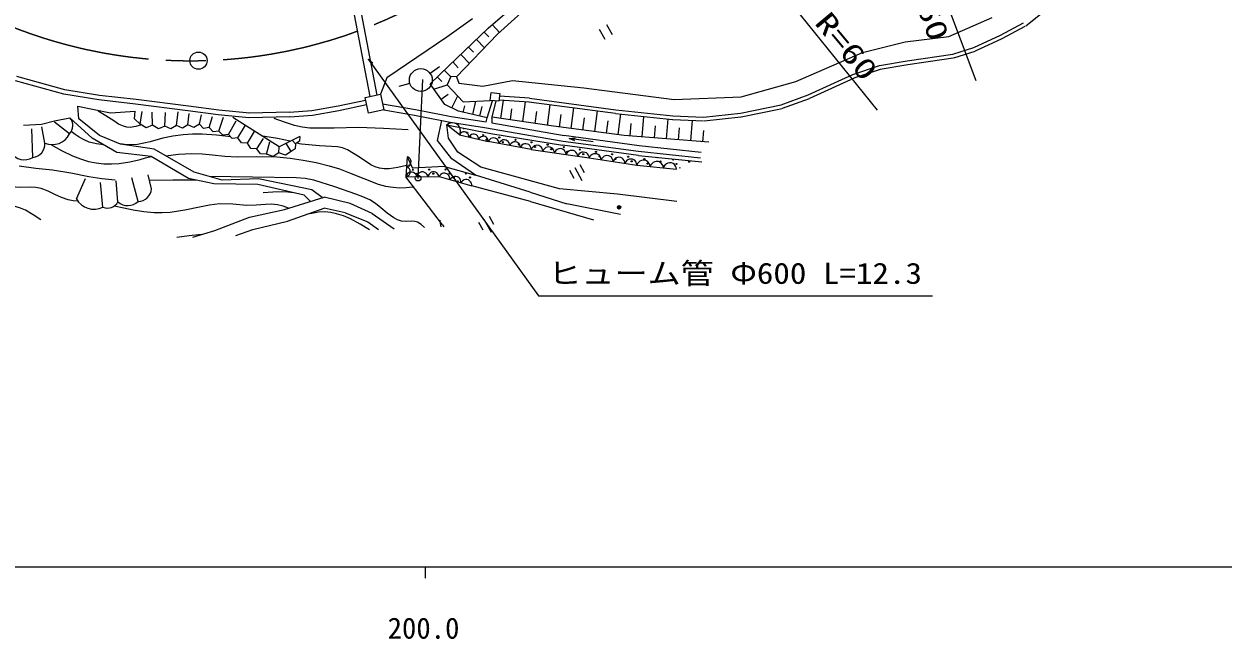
# Model space of a CAD drawing. Units: millimetres, scale not verified. Extents: x 40000 to 680000, y 20000 to 380000.
# Drawn here: x 233152 to 337264, y 198715 to 252139 of the extents above; entities that cross this region are included whole.
import ezdxf
from ezdxf.enums import TextEntityAlignment as Align

# ---------------------------------------------------------------- set-up
doc = ezdxf.new("R2010")
doc.units = ezdxf.units.MM
doc.header["$LTSCALE"] = 1000
doc.linetypes.add('CHAIN', pattern=[18.5, 12, -1.5, 3.5, -1.5])
for name, color, linetype, lineweight in [('M-BGD', 7, 'Continuous', 25), ('M-BMK', 2, 'CHAIN', 13), ('M-TTL-BAND', 7, 'Continuous', 25)]:
    doc.layers.add(name, color=color, linetype=linetype, lineweight=lineweight)
doc.layers.add('M-BGD-HTXT', color=7, linetype='Continuous')
doc.styles.add('ＭＳ ゴシック', font='')
doc.styles.get('ＭＳ ゴシック').set_extended_font_data('MS Gothic')

# ---------------------------------------------------------------- blocks, each defined once
blk = doc.blocks.new('BUHIN1')
at = {"color": 7, "linetype": 'Continuous', "lineweight": 25}
for radius in [746, 22.5]:
    blk.add_circle((0, 0), radius, dxfattribs=at)
blk = doc.blocks.new('BUHIN4')
at = {"color": 7, "linetype": 'Continuous', "lineweight": 25}
for centre, radius in [((0, 0), 150), ((0, 0), 131), ((0, 0), 112), ((0, 0), 93.8), ((0, 0), 75), ((0, 0), 56.2), ((0, 1), 37.5), ((0, 0), 18.8)]:
    blk.add_circle(centre, radius, dxfattribs=at)
blk = doc.blocks.new('BUHIN91')
at = {"color": 7, "linetype": 'Continuous', "lineweight": 25}
blk.add_lwpolyline([(481, -107), (469, 11), (432, 118), (362, 245), (269, 326), (165, 387), (16, 420), (-105, 409), (-224, 375), (-341, 291), (-417, 209), (-481, 107)], dxfattribs=at)
blk = doc.blocks.new('BUHIN92')
at = {"color": 7, "linetype": 'Continuous', "lineweight": 25}
blk.add_lwpolyline([(481, 31), (438, 140), (374, 230), (273, 330), (164, 381), (48, 409), (-101, 400), (-212, 356), (-314, 291), (-401, 179), (-450, 82), (-481, -31)], dxfattribs=at)
blk = doc.blocks.new('BUHIN93')
at = {"color": 7, "linetype": 'Continuous', "lineweight": 25}
blk.add_lwpolyline([(-4, -435), (96, -403), (181, -352), (278, -268), (331, -173), (364, -71), (366, 64), (334, 166), (283, 262), (188, 348), (104, 399), (4, 435)], dxfattribs=at)
blk = doc.blocks.new('BUHIN112')
at = {"color": 7, "linetype": 'Continuous', "lineweight": 25}
blk.add_lwpolyline([(577, -25), (540, 110), (475, 226), (368, 357), (244, 432), (110, 481), (-69, 489), (-206, 451), (-336, 387), (-454, 265), (-526, 155), (-577, 25)], dxfattribs=at)
blk = doc.blocks.new('BUHIN113')
at = {"color": 7, "linetype": 'Continuous', "lineweight": 25}
blk.add_lwpolyline([(520, -46), (492, 77), (438, 184), (347, 307), (238, 380), (120, 430), (-42, 444), (-167, 416), (-287, 364), (-399, 258), (-468, 162), (-520, 46)], dxfattribs=at)
blk = doc.blocks.new('BUHIN114')
at = {"color": 7, "linetype": 'Continuous', "lineweight": 25}
blk.add_lwpolyline([(508, -45), (480, 75), (428, 180), (339, 300), (232, 371), (116, 419), (-41, 433), (-164, 406), (-281, 355), (-390, 252), (-457, 158), (-508, 45)], dxfattribs=at)
blk = doc.blocks.new('BUHIN115')
at = {"color": 7, "linetype": 'Continuous', "lineweight": 25}
blk.add_lwpolyline([(471, -57), (449, 56), (404, 154), (324, 269), (227, 338), (121, 387), (-25, 405), (-140, 383), (-251, 339), (-355, 246), (-421, 161), (-471, 57)], dxfattribs=at)
blk = doc.blocks.new('BUHIN116')
at = {"color": 7, "linetype": 'Continuous', "lineweight": 25}
blk.add_lwpolyline([(421, -72), (406, 30), (369, 121), (303, 227), (219, 294), (126, 342), (-5, 365), (-109, 350), (-210, 315), (-308, 237), (-371, 163), (-421, 72)], dxfattribs=at)
blk = doc.blocks.new('BUHIN285')
at = {"color": 7, "linetype": 'Continuous', "lineweight": 25}
for p, q in [((-369, -390), (-785, 269)), ((347, -550), (-347, 550)), ((511, 165), (95, 824))]:
    blk.add_line(p, q, dxfattribs=at)
blk = doc.blocks.new('BUHIN330')
at = {"color": 7, "linetype": 'Continuous', "lineweight": 25}
for p, q in [((-590, 219), (-57, -627)), ((592, -217), (59, 628))]:
    blk.add_line(p, q, dxfattribs=at)
blk = doc.blocks.new('BUHIN380')
at = {"color": 7, "linetype": 'Continuous', "lineweight": 25}
blk.add_circle((0, 0), 995, dxfattribs=at)

msp = doc.modelspace()

# ---------------------------------------------------------------- linework, layer by layer
at = {"layer": 'M-BGD'}
for p, q in [((315833, 247195), (304005, 278605)), ((287470, 269148), (307228, 244663)), ((263218, 245837), (260873, 257933)), ((261463, 258047), (263804, 245966)), ((273464, 251762), (278538, 256177)), ((279251, 255770), (274277, 251249)), ((320139, 251987), (321860, 253335)), ((272100, 252589), (269874, 251004)), ((273826, 252077), (274428, 251386)), ((313462, 251060), (317229, 252698)), ((317944, 251155), (319942, 252239)), ((318088, 250869), (320094, 251957)), ((269874, 251004), (264652, 247448)), ((270046, 248514), (273464, 251762)), ((274277, 251249), (270715, 247534)), ((273122, 251437), (273521, 251017)), ((309673, 250587), (313462, 251060)), ((315633, 250093), (317944, 251155)), ((271755, 250138), (272190, 249680)), ((272438, 250787), (273134, 250056)), ((305970, 249657), (309673, 250587)), ((313801, 249516), (315633, 250093)), ((315767, 249802), (318088, 250869)), ((263032, 249082), (263441, 248760)), ((263032, 249082), (277839, 228517)), ((270388, 248839), (270859, 248343)), ((271071, 249488), (271827, 248693)), ((300160, 247140), (305970, 249657)), ((307428, 248528), (309848, 248942)), ((309848, 248942), (313801, 249516)), ((309894, 248625), (313847, 249200)), ((313897, 249211), (315729, 249788)), ((268412, 246935), (270046, 248514)), ((268415, 247854), (269221, 248445)), ((269637, 248119), (270201, 247536)), ((305129, 247754), (307428, 248528)), ((305231, 247450), (307531, 248225)), ((307482, 248213), (309902, 248626)), ((236607, 246037), (232413, 247205)), ((236693, 246429), (232532, 247587)), ((264652, 247448), (264112, 246034)), ((266649, 246980), (265689, 246698)), ((267368, 238751), (267771, 247315)), ((269708, 245146), (268412, 246935)), ((268736, 246488), (269896, 246849)), ((269037, 247539), (269424, 247139)), ((270223, 247585), (269896, 246849)), ((269896, 246849), (271286, 245386)), ((270715, 247534), (270223, 247585)), ((270715, 247534), (270905, 246998)), ((270905, 246998), (273002, 246751)), ((273002, 246751), (275578, 247230)), ((275578, 247230), (281755, 246583)), ((295432, 245820), (300160, 247140)), ((301245, 245975), (305129, 247754)), ((301378, 245684), (305262, 247463)), ((239650, 245541), (236607, 246037)), ((239705, 245938), (236693, 246429)), ((242886, 245580), (239705, 245938)), ((262773, 245740), (264112, 246034)), ((263072, 244379), (262773, 245740)), ((264112, 246034), (264411, 244672)), ((269384, 245593), (269990, 246032)), ((270292, 244851), (270814, 245883)), ((273635, 245497), (273704, 246173)), ((273704, 246173), (274457, 246095)), ((274457, 246095), (274388, 245420)), ((277044, 245686), (274433, 245859)), ((281755, 246583), (289602, 245588)), ((289602, 245588), (295432, 245820)), ((298905, 245120), (301245, 245975)), ((237903, 243907), (237824, 244990)), ((237824, 244990), (240660, 244431)), ((242838, 245183), (239650, 245541)), ((247375, 244601), (242838, 245183)), ((247427, 244998), (242886, 245580)), ((250066, 244646), (247427, 244998)), ((258155, 244628), (260425, 245024)), ((260425, 245024), (262818, 245535)), ((260501, 244632), (262904, 245144)), ((264411, 244672), (263072, 244379)), ((264294, 245202), (267156, 244701)), ((264410, 244674), (267064, 244209)), ((267156, 244701), (269519, 244233)), ((270876, 244556), (269708, 245146)), ((271286, 245386), (273635, 245497)), ((271291, 244460), (271421, 245022)), ((272122, 244268), (272392, 245438)), ((272730, 244127), (272925, 244969)), ((273367, 243979), (273832, 245476)), ((274388, 245420), (273635, 245497)), ((273774, 243945), (274157, 245443)), ((274400, 245540), (277023, 245367)), ((274570, 243941), (274775, 245515)), ((275393, 243816), (275518, 244771)), ((276463, 243654), (276689, 245390)), ((277002, 245369), (284505, 244377)), ((277044, 245686), (284547, 244694)), ((278603, 243329), (278837, 245127)), ((280667, 243051), (280899, 244854)), ((284547, 244694), (289499, 244171)), ((295373, 244381), (298905, 245120)), ((295439, 244068), (298971, 244807)), ((299015, 244820), (301355, 245674)), ((234678, 243427), (235804, 243715)), ((235804, 243715), (237133, 243991)), ((237133, 243991), (239071, 242233)), ((239700, 242447), (237903, 243907)), ((240660, 244431), (242819, 244577)), ((242746, 243898), (242819, 244577)), ((243245, 243432), (242746, 243898)), ((243245, 243432), (243408, 244525)), ((244318, 243340), (244284, 244486)), ((245390, 243249), (245446, 244446)), ((246391, 243309), (246547, 244505)), ((250020, 244248), (247375, 244601)), ((247392, 243369), (247506, 244376)), ((248392, 243428), (248578, 244251)), ((249227, 243135), (249515, 244109)), ((252685, 243990), (250020, 244248)), ((250062, 242842), (250472, 244035)), ((252724, 244388), (250066, 244646)), ((250897, 242549), (251584, 243732)), ((255320, 241481), (251300, 244024)), ((256233, 244469), (252665, 244391)), ((256242, 244069), (252674, 243991)), ((256203, 244468), (258155, 244628)), ((256236, 244069), (258206, 244231)), ((258206, 244231), (260501, 244632)), ((267064, 244209), (269422, 243742)), ((269058, 242005), (269422, 243742)), ((269422, 243742), (270162, 243617)), ((269519, 244233), (270239, 244111)), ((270239, 244111), (273270, 243643)), ((273367, 243979), (270876, 244556)), ((273270, 243643), (273367, 243979)), ((273774, 243945), (273770, 243555)), ((279138, 243248), (273802, 244057)), ((277533, 243491), (277670, 244544)), ((279648, 243182), (279787, 244266)), ((281686, 242920), (281825, 243999)), ((282705, 242789), (282936, 244584)), ((283725, 242658), (283863, 243733)), ((284513, 244376), (289465, 243853)), ((284744, 242527), (284976, 244327)), ((286834, 242333), (286979, 244116)), ((288941, 242161), (289082, 243894)), ((289483, 243852), (292150, 243722)), ((289499, 244171), (292165, 244042)), ((291048, 241990), (291193, 243771)), ((292165, 244042), (295373, 244381)), ((292199, 243723), (295407, 244063)), ((233106, 243363), (234678, 243427)), ((233919, 240538), (233825, 243037)), ((234972, 241794), (234692, 243197)), ((237102, 242597), (235797, 243616)), ((243759, 243118), (243245, 243432)), ((244318, 243340), (243759, 243118)), ((244831, 243026), (244318, 243340)), ((245390, 243249), (244831, 243026)), ((245905, 243028), (245390, 243249)), ((246391, 243309), (245905, 243028)), ((246906, 243088), (246391, 243309)), ((247392, 243369), (246906, 243088)), ((247907, 243148), (247392, 243369)), ((248392, 243428), (247907, 243148)), ((248737, 243073), (248392, 243428)), ((249227, 243135), (248737, 243073)), ((249572, 242780), (249227, 243135)), ((250062, 242842), (249572, 242780)), ((250406, 242487), (250062, 242842)), ((251732, 242256), (252374, 243338)), ((252557, 241779), (253181, 242809)), ((269879, 243370), (270162, 243617)), ((269879, 243370), (273683, 242614)), ((270966, 242507), (269879, 243370)), ((270016, 242221), (269879, 243370)), ((270162, 243617), (273151, 243156)), ((273151, 243156), (279964, 241970)), ((273683, 242614), (279918, 241601)), ((273770, 243555), (280050, 242463)), ((285254, 242461), (279138, 243248)), ((285780, 242418), (285869, 243503)), ((287888, 242247), (287973, 243301)), ((289995, 242076), (290080, 243123)), ((292102, 241904), (292183, 242897)), ((241216, 240976), (239071, 242233)), ((241522, 241704), (239700, 242447)), ((244453, 241265), (241522, 241704)), ((250897, 242549), (250406, 242487)), ((251241, 242194), (250897, 242549)), ((251732, 242256), (251241, 242194)), ((252025, 241811), (251732, 242256)), ((252557, 241779), (252025, 241811)), ((252851, 241334), (252557, 241779)), ((253383, 241302), (253947, 242200)), ((254208, 240825), (254486, 241896)), ((257105, 242373), (255320, 241481)), ((256357, 241075), (255952, 241731)), ((256731, 241724), (256433, 242054)), ((256731, 241724), (256706, 241306)), ((257080, 241955), (256731, 241724)), ((257105, 242373), (257080, 241955)), ((270313, 240432), (269058, 242005)), ((270812, 240994), (270016, 242221)), ((270966, 242507), (273461, 241926)), ((277199, 241249), (273461, 241926)), ((286505, 240718), (279918, 241601)), ((279964, 241970), (286512, 241099)), ((280030, 242466), (286578, 241595)), ((282566, 241911), (280497, 242184)), ((292629, 241861), (285254, 242461)), ((286566, 241596), (291941, 241015)), ((244202, 240635), (241216, 240976)), ((247431, 238706), (244202, 240635)), ((247917, 239254), (244453, 241265)), ((253383, 241302), (252851, 241334)), ((253676, 240857), (253383, 241302)), ((254208, 240825), (253676, 240857)), ((254777, 240619), (254208, 240825)), ((255283, 240950), (254777, 240619)), ((255283, 240950), (255301, 241458)), ((255851, 240744), (255283, 240950)), ((256357, 241075), (255851, 240744)), ((256706, 241306), (256357, 241075)), ((266418, 240604), (266298, 238870)), ((266418, 240604), (266891, 239601)), ((272828, 239687), (270812, 240994)), ((277199, 241249), (282239, 240503)), ((282239, 240503), (286371, 239886)), ((286505, 240718), (291996, 240151)), ((286512, 241099), (291887, 240518)), ((269673, 239747), (266891, 239601)), ((269673, 239747), (272368, 239009)), ((272368, 239009), (270313, 240432)), ((279652, 237832), (272828, 239687)), ((286371, 239886), (289820, 239535)), ((237699, 236953), (238507, 238703)), ((241308, 236692), (241160, 238516)), ((243066, 236731), (242521, 238767)), ((244222, 237815), (243921, 239039)), ((249635, 238267), (247431, 238706)), ((250366, 238582), (247917, 239254)), ((253505, 238675), (250366, 238582)), ((258141, 237719), (253505, 238675)), ((266298, 238870), (269193, 238888)), ((269492, 234702), (266298, 238870)), ((269193, 238888), (272033, 238076)), ((277095, 237520), (272368, 239009)), ((240003, 236233), (239794, 238363)), ((253465, 238183), (249635, 238267)), ((257489, 237282), (253465, 238183)), ((259044, 237058), (258141, 237719)), ((277130, 236707), (272033, 238076)), ((277095, 237520), (280292, 236512)), ((284699, 237345), (279652, 237832)), ((255784, 236034), (259205, 237109)), ((258013, 236734), (257489, 237282)), ((261474, 236534), (259205, 237109)), ((263375, 235666), (261474, 236534)), ((277130, 236707), (282592, 235120)), ((284951, 235601), (280292, 236512)), ((289830, 236709), (284699, 237345)), ((249733, 234208), (252737, 235362)), ((252737, 235362), (255784, 236034)), ((256034, 235003), (259225, 236138)), ((261042, 235736), (259225, 236138)), ((261042, 235736), (263014, 234963)), ((263375, 235666), (265283, 234336)), ((251541, 233764), (253009, 234287)), ((253009, 234287), (256034, 235003)), ((263014, 234963), (263943, 234281)), ((269492, 234702), (269602, 234516)), ((247826, 233609), (249733, 234208)), ((277839, 228517), (312027, 228517))]:
    msp.add_line(p, q, dxfattribs=at)
for points in [[(237855, 236748), (237414, 236769), (236978, 236852), (236406, 237058), (235837, 237329), (235241, 237617), (234630, 237844), (234192, 237932), (233741, 237960), (232855, 237941), (231980, 237982), (231622, 238068), (231270, 238215), (230075, 238925), (228856, 239578), (227866, 240090), (226895, 240659), (225709, 241456), (224547, 242308), (221261, 244877), (218014, 247493), (216474, 248931), (214960, 250388)], [(243348, 243374), (242859, 243232), (242379, 243155), (242075, 243171), (241779, 243248), (241358, 243445), (240940, 243711), (240256, 244173), (239580, 244578)], [(266502, 242955), (264363, 243074), (262207, 243132), (260087, 243078), (257968, 243084), (257303, 243179), (256647, 243333), (255760, 243614), (254871, 243939)], [(240076, 241645), (239439, 241733), (238824, 241879), (238380, 242062), (237948, 242305), (237596, 242539), (237250, 242785)], [(270966, 242507), (271024, 242664), (271043, 242822), (271032, 243026), (270964, 243186), (270869, 243328), (270701, 243462), (270541, 243523), (270369, 243552), (270168, 243517), (270022, 243461), (269879, 243370)], [(235482, 241668), (236412, 241144), (237372, 240673), (238047, 240412), (238752, 240204), (239412, 240069), (240088, 239993), (240752, 239982), (241424, 240032), (242330, 240176), (243232, 240380), (243712, 240504), (244202, 240635)], [(251111, 242322), (249879, 242478), (248635, 242576), (247798, 242577), (246961, 242519), (246077, 242394), (245200, 242210), (244110, 241911), (243019, 241674), (242457, 241642), (241881, 241672), (241701, 241688), (241522, 241704)], [(256259, 241950), (255164, 242187), (254052, 242366), (253973, 242377), (253884, 242390)], [(266365, 239840), (265601, 239666), (264853, 239558), (264423, 239551), (264008, 239605), (263637, 239720), (263280, 239894), (262287, 240580), (261256, 241216), (260822, 241367), (260361, 241462), (258799, 241550), (257241, 241699), (257079, 241740), (256909, 241786)], [(280974, 241976), (280497, 242184), (281012, 242260)], [(234613, 235124), (233955, 235572), (233276, 235963), (232838, 236150), (232379, 236280), (231351, 236379), (230353, 236535), (230050, 236675), (229771, 236871), (229210, 237384), (228605, 237854), (227805, 238308), (226966, 238715), (226317, 239046), (225701, 239429), (224652, 240261), (223562, 241049), (223245, 241237), (222926, 241421)], [(245439, 240693), (246572, 240817), (247715, 240882), (248610, 240853), (249515, 240763), (250579, 240644), (251655, 240585), (253383, 240616), (255112, 240585), (256257, 240477), (257397, 240310), (258531, 240100), (259651, 239831), (260551, 239555), (261430, 239222), (262647, 238704), (263907, 238234), (264551, 238062), (265205, 237950), (265763, 237913), (266327, 237936), (266633, 237968), (266939, 238006)], [(241070, 238585), (239924, 238686), (238787, 238847), (237210, 239173), (235615, 239441), (234173, 239586), (232740, 239790)], [(248098, 238573), (246063, 238564), (244025, 238549)], [(267943, 234447), (267647, 234713), (267323, 234922), (267085, 234994), (266819, 235008), (266371, 234983), (265941, 235019), (265593, 235127), (265254, 235298), (264692, 235696), (264138, 236165), (263673, 236545), (263185, 236867), (262582, 237135), (261958, 237346), (260151, 237989), (258331, 238573), (257560, 238708), (256779, 238784), (253001, 238833), (249245, 238890)], [(253910, 237493), (254747, 237569), (255583, 237585), (256050, 237550), (256526, 237498)], [(256117, 236139), (255653, 236317), (255177, 236436), (254658, 236474), (254119, 236453), (253301, 236386), (252473, 236379), (251295, 236475), (250126, 236509), (249257, 236404), (248390, 236237), (247117, 235973), (245844, 235770), (245152, 235721), (244459, 235732), (243557, 235825), (242646, 235980), (241818, 236148), (240985, 236319)], [(263159, 234248), (262351, 234749), (261492, 235209), (260899, 235464), (260293, 235660), (259786, 235765), (259274, 235809), (258722, 235780), (258159, 235690), (257931, 235644), (257694, 235593)], [(269256, 235091), (269287, 234794), (269333, 234505)], [(248574, 233844), (247499, 233725), (246414, 233584)]]:
    msp.add_lwpolyline(points, dxfattribs=at)
for centre, radius in [((271628, 242696), 49.8), ((273027, 242487), 49.8), ((273325, 242085), 49.8), ((274426, 242278), 49.8), ((274723, 241876), 49.8), ((275824, 242070), 49.8), ((276122, 241668), 49.8), ((277223, 241861), 49.8), ((278622, 241652), 49.8), ((277521, 241459), 49.8), ((278919, 241251), 49.8), ((280021, 241444), 49.8), ((280318, 241042), 49.8), ((281419, 241235), 49.8), ((281717, 240833), 49.8), ((282818, 241027), 49.8), ((283116, 240625), 49.8), ((284217, 240818), 49.8), ((285616, 240609), 49.8), ((266566, 239829), 49.8), ((266921, 239477), 49.8), ((268335, 239486), 49.8), ((269750, 239495), 49.8), ((284514, 240416), 49.8), ((285913, 240207), 49.8), ((287014, 240401), 49.8), ((287312, 239999), 49.8), ((288413, 240192), 49.8), ((288711, 239790), 49.8), ((289812, 239983), 49.8), ((290913, 240177), 49.8), ((267368, 238751), 249), ((267277, 239126), 49.8), ((267368, 238751), 7.5), ((268691, 239135), 49.8), ((270105, 239144), 49.8), ((270461, 238793), 49.8), ((271520, 239153), 49.8), ((271875, 238802), 49.8)]:
    msp.add_circle(centre, radius, dxfattribs=at)
for centre, radius, start, end in [((236386, 243310), 1011, 315.10645, 42.31201), ((235615, 243314), 1651, 247.06055, 334.26624), ((269932, 243306), 49.8, 341.99301, 121.08455), ((271331, 243097), 49.8, 186.83723, 330.66689), ((233786, 241719), 1188, 276.41504, 3.62061), ((271926, 242294), 49.8, 335.55519, 178.2363), ((233199, 241766), 1424, 213.17627, 300.38196), ((288116, 240594), 49.8, 230.81988, 297.39269), ((289514, 240385), 49.8, 147.45906, 20.75351), ((290109, 239582), 49.8, 58.71121, 152.94498), ((270817, 238441), 49.8, 324.25453, 183.83283), ((243075, 237881), 1149, 269.54785, 356.75354), ((239229, 237803), 1750, 209.04297, 296.2486), ((240415, 237148), 1003, 245.7641, 332.96979), ((242166, 237634), 1275, 227.67737, 314.88306)]:
    msp.add_arc(centre, radius, start, end, dxfattribs=at)
at = {"layer": 'M-BMK'}
msp.add_arc((247604, 290947), 42000, 223.41924, 308.90125, dxfattribs=at)
at = {"layer": 'M-TTL-BAND'}
for p, q in [((40000, 205000), (579000, 205000)), ((268000, 205000), (268000, 204000))]:
    msp.add_line(p, q, dxfattribs=at)

# ---------------------------------------------------------------- block references
at = {"layer": 'M-BGD', "rotation": 356.62464}
for name, p in [('BUHIN330', (283673, 251436)), ('BUHIN1', (248299, 248953)), ('BUHIN380', (267608, 247263)), ('BUHIN116', (271381, 242410)), ('BUHIN116', (272213, 242217)), ('BUHIN116', (273045, 242023)), ('BUHIN115', (273928, 241842)), ('BUHIN115', (274862, 241672)), ('BUHIN115', (275797, 241503)), ('BUHIN115', (276731, 241333)), ('BUHIN114', (277703, 241174)), ('BUHIN93', (266388, 240171)), ('BUHIN114', (278711, 241025)), ('BUHIN114', (279719, 240876)), ('BUHIN114', (280727, 240726)), ('BUHIN114', (281735, 240577)), ('BUHIN113', (282756, 240426)), ('BUHIN113', (283789, 240271)), ('BUHIN113', (284821, 240117)), ('BUHIN93', (266328, 239304)), ('BUHIN285', (281313, 239086)), ('BUHIN113', (285854, 239963)), ('BUHIN112', (286946, 239828)), ('BUHIN112', (288096, 239711)), ('BUHIN112', (289246, 239593)), ('BUHIN92', (266781, 238873)), ('BUHIN92', (267746, 238879)), ('BUHIN92', (268710, 238885)), ('BUHIN91', (269666, 238753)), ('BUHIN91', (270613, 238482)), ('BUHIN91', (271560, 238212)), ('BUHIN4', (284823, 236215)), ('BUHIN285', (273421, 234594))]:
    msp.add_blockref(name, p, dxfattribs=at)

# ---------------------------------------------------------------- texts
at = {"layer": 'M-BGD-HTXT', "style": 'ＭＳ ゴシック', "width": 1.35}
for rotation, p in [(290.5, (308957, 256603)), (309.8, (301294, 251856))]:
    msp.add_text('R=60', height=1833, rotation=rotation, dxfattribs=at).set_placement(p, align=Align.BOTTOM_LEFT)
at = {"layer": 'M-BGD-HTXT', "style": 'ＭＳ ゴシック', "width": 1.15}
msp.add_text('ヒューム管 Φ600 L=12.3', height=1833, dxfattribs=at).set_placement((278673, 229017), align=Align.BOTTOM_LEFT)
at = {"layer": 'M-TTL-BAND', "style": 'ＭＳ ゴシック'}
msp.add_text('200.0', height=1833, dxfattribs=at).set_placement((267844, 198195), align=Align.BOTTOM_CENTER)

doc.saveas('drawing.dxf')
